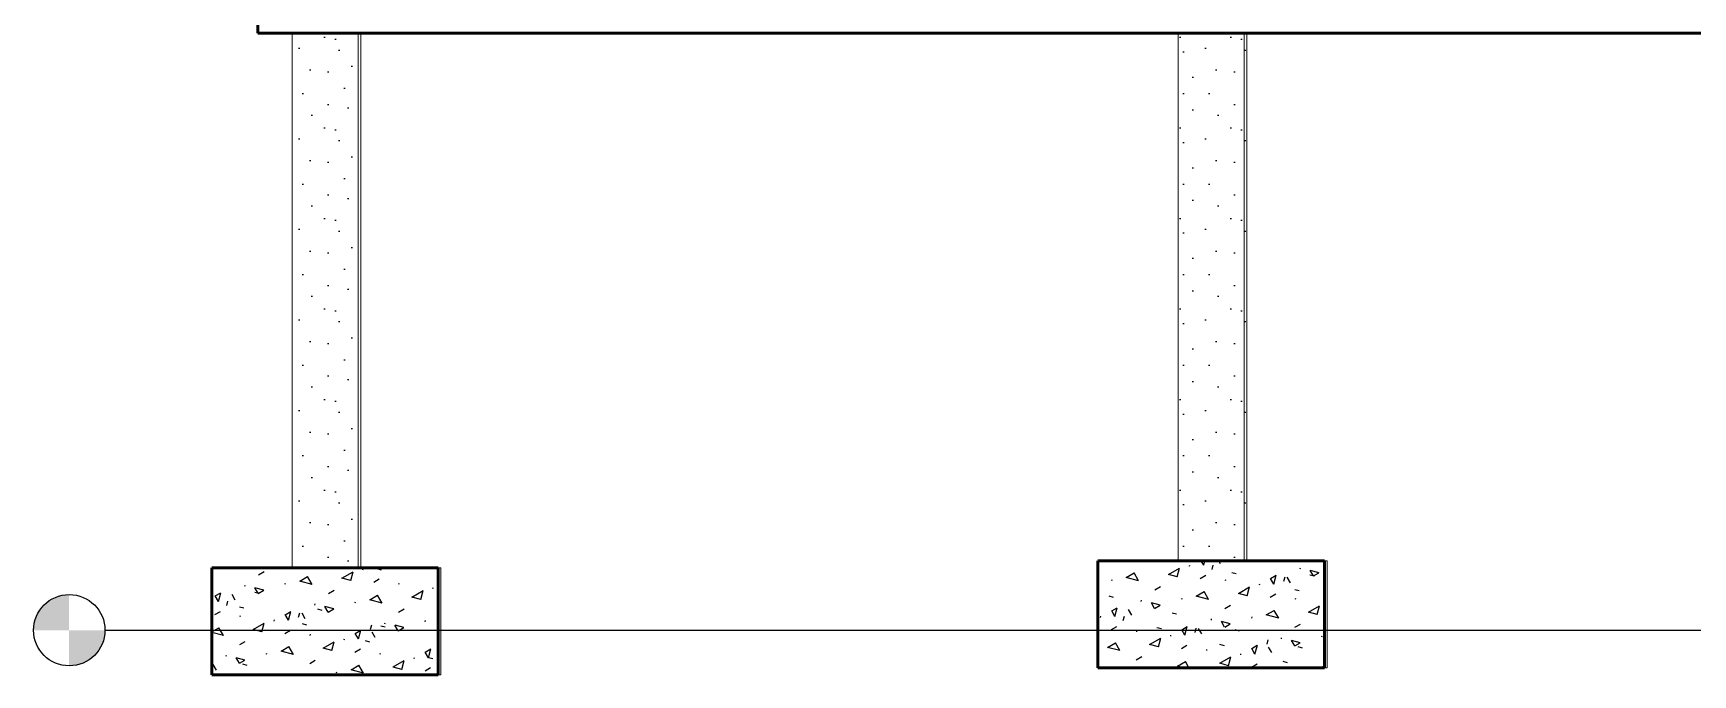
# Model space of a CAD drawing. Header units: millimetres. Extents: x -100 to 224448, y 0 to 22177.
# Drawn here: x 73510 to 82814, y 0 to 3600 of the extents above; entities that cross this region are included whole.
import ezdxf

# ---------------------------------------------------------------- set-up
doc = ezdxf.new("R2010")
doc.units = ezdxf.units.MM
doc.layers.get('0').update_dxf_attribs({"true_color": 0xdfdfdf})
for name, color, linetype, lineweight in [('Background_Concrete_ Reinforced', 7, 'Continuous', 9), ('Boundary_Concrete_ Reinforced', 99, 'Continuous', 50), ('Elevation_Concrete_ Reinforced', 252, 'Continuous', 25)]:
    doc.layers.add(name, color=color, linetype=linetype, lineweight=lineweight)
doc.layers.add('Fill_Concrete_ Reinforced', color=85, linetype='Continuous')
doc.layers.add('Viewport border', color=7, linetype='Continuous')
doc.styles.get("Standard").update_dxf_attribs({"font": 'arial.ttf'})
pattern_1 = [(15, (-5595.9, -5200), (287.368, 497.736), [50.8, -355.6]), (105, (-5595.9, -5200), (-497.736, 287.368), [50.8, -355.6]), (150, (-5546.83, -5186.85), (-392.552, -105.184), [71.842, -502.894]), (15, (-5606, -4966.04), (287.368, 497.736), [50.8, -355.6]), (60, (-5574.9, -4984), (-105.184, 392.552), [35.92, -538.815]), (150, (-5574.9, -4984), (-392.552, -105.184), [35.92, -538.815]), (15, (-5485.1, -4828.46), (287.368, 497.736), [71.842, -334.558]), (60, (-5485.1, -4828.46), (-105.184, 392.552), [50.8, -523.936]), (150, (-5415.7, -4809.87), (-392.552, -105.184), [50.8, -523.936]), (105, (-5352.3, -5029.55), (-497.736, 287.368), [50.8, -355.6]), (60, (-5352.32, -5029.55), (-105.184, 392.552), [35.92, -538.815]), (150, (-5334.36, -4998.44), (-392.552, -105.184), [35.92, -538.815]), (15, (-5573.13, -5088.7), (287.368, 497.736), [25.4, -340.36]), (15, (-5305, -4911.7), (287.368, 497.736), [25.4, -340.36]), (105, (-5440.83, -4895.5), (-497.736, 287.368), [25.4, -340.36]), (150, (-5332.6, -5103.15), (-392.552, -105.184), [35.92, -538.815]), (150, (-5576.65, -4879.3), (-392.552, -105.184), [35.92, -538.815]), (60, (-5446.4, -5021.9), (-105.184, 392.552), [35.92, -538.815]), (105, (-5474.1, -5114.77), (-497.736, 287.368), [6.35, -400.05]), (105, (-5500.1, -4944.24), (-497.736, 287.368), [6.35, -400.05]), (105, (-5334.15, -4827.46), (-497.736, 287.368), [6.35, -400.05]), (105, (-5272.14, -5034.36), (-497.736, 287.368), [6.35, -400.05])]

# ---------------------------------------------------------------- blocks, each defined once
blk = doc.blocks.new('_StoryIndicator')
h = blk.add_hatch(color=256)
h.paths.add_polyline_path([(-198.9, 0.4), (1.1, 0.4), (1.1, 200.4, 0.414214)])
h.paths.add_polyline_path([(201.1, 0.4), (1.1, 0.4), (1.1, -199.6, 0.414214)])
blk.add_line((-200, 0), (-800, 0))
blk.add_circle((-1.1, -0.4), 200)
for tag, p in [('STORYNAME', (346.3, 56.7)), ('STORYELEVATION', (350.5, -171.6))]:
    blk.add_attdef(tag, p, '', height=100)
blk = doc.blocks.new("AA'__section__..%5CMainBuilding.dwg", base_point=(4426.8, -9050, 0))
at = {"layer": 'Elevation_Concrete_ Reinforced'}
h = blk.add_hatch(dxfattribs=at)
h.set_pattern_fill('DOTS2', color=256, scale=20, style=0)
h.paths.add_polyline_path([(5877.9, -5450), (5877.9, -8450), (6247.9, -8450), (6247.9, -5450)])
h = blk.add_hatch(dxfattribs=at)
h.set_pattern_fill('DOTS2', color=256, scale=20, style=0)
h.paths.add_polyline_path([(6247.9, -5450), (6247.9, -8450), (6262.9, -8450), (6262.9, -5450)])
h = blk.add_hatch(dxfattribs=at)
h.set_pattern_fill('DOTS2', color=256, scale=20, style=0)
h.paths.add_polyline_path([(10845.9, -5450), (10845.9, -8410), (11215.9, -8410), (11215.9, -5450)])
h = blk.add_hatch(dxfattribs=at)
h.set_pattern_fill('DOTS2', color=256, scale=20, style=0)
h.paths.add_polyline_path([(11215.9, -5450), (11215.9, -8410), (11230.9, -8410), (11230.9, -5450)])
h = blk.add_hatch(dxfattribs=at)
h.set_pattern_fill('DOTS2', color=256, scale=20, style=0)
h.paths.add_polyline_path([(6697.9, -8450), (6697.9, -9050), (6712.9, -9050), (6712.9, -8450)])
h = blk.add_hatch(dxfattribs=at)
h.set_pattern_fill('DOTS2', color=256, scale=20, style=0)
h.paths.add_polyline_path([(11665.9, -8410), (11665.9, -9010), (11680.9, -9010), (11680.9, -8410)])
at = {"layer": 'Fill_Concrete_ Reinforced', "extrusion": (-3.13728e-19, 1.06547e-32, -1)}
h = blk.add_hatch(dxfattribs=at)
h.set_pattern_fill('CONCRETE1', color=256, scale=20, angle=15, style=0)
h.set_pattern_definition(pattern_1)
h.paths.add_polyline_path([(-6697.9, -9050), (-5427.9, -9050), (-5427.9, -8450), (-6697.9, -8450)])
at = {"layer": 'Fill_Concrete_ Reinforced', "extrusion": (-6.99412e-18, 1.41402e-17, -1)}
h = blk.add_hatch(dxfattribs=at)
h.set_pattern_fill('CONCRETE1', color=256, scale=20, angle=15, style=0)
h.set_pattern_definition(pattern_1)
h.paths.add_polyline_path([(-11665.9, -9010), (-10395.9, -9010), (-10395.9, -8410), (-11665.9, -8410)])
blk.add_line((5427.9, -8800), (41613.9, -8800))
at = {"layer": 'Background_Concrete_ Reinforced', "extrusion": (0, 1, 1.06547e-32)}
for p, q in [((5685.9, -5280), (5685.9, -5450)), ((5877.9, -5450), (6247.9, -5450)), ((5877.9, -5450), (5877.9, -8450)), ((6247.9, -5450), (6247.9, -8450)), ((6247.9, -5450), (6262.9, -5450)), ((6262.9, -5450), (6262.9, -5450)), ((6262.9, -5450), (6262.9, -8450)), ((6262.9, -5450), (6262.9, -8450)), ((10845.9, -5450), (10845.9, -8410)), ((11215.9, -5450), (11215.9, -8410)), ((11230.9, -5450), (11230.9, -8410)), ((11230.9, -5450), (11230.9, -8410)), ((6697.9, -8450), (5427.9, -8450)), ((5427.9, -8450), (5427.9, -9050)), ((6697.9, -9050), (6697.9, -8450)), ((6697.9, -8450), (6712.9, -8450)), ((6712.9, -9050), (6712.9, -8450)), ((6712.9, -9050), (6712.9, -8450)), ((6712.9, -8450), (6712.9, -8450)), ((11665.9, -8410), (10395.9, -8410)), ((10395.9, -8410), (10395.9, -9010)), ((11665.9, -9010), (11665.9, -8410)), ((11665.9, -8410), (11680.9, -8410)), ((11680.9, -8410), (11680.9, -8410)), ((11680.9, -9010), (11680.9, -8410)), ((11680.9, -9010), (11680.9, -8410)), ((10395.9, -9010), (11665.9, -9010)), ((10410.9, -9010), (10410.9, -9010)), ((11680.9, -9010), (10410.9, -9010)), ((11680.9, -9010), (10410.9, -9010)), ((10410.9, -9010), (10410.9, -9010)), ((5427.9, -9050), (6697.9, -9050)), ((5442.9, -9050), (5442.9, -9050)), ((5442.9, -9050), (5442.9, -9050)), ((6712.9, -9050), (5442.9, -9050)), ((6712.9, -9050), (5442.9, -9050))]:
    blk.add_line(p, q, dxfattribs=at)
at = {"layer": 'Boundary_Concrete_ Reinforced', "extrusion": (0, 1, 1.06547e-32)}
for p, q in [((5685.9, -5450), (5685.9, -5280)), ((26105.9, -5450), (5685.9, -5450)), ((5427.9, -9050), (5427.9, -8450)), ((5427.9, -8450), (6697.9, -8450)), ((6697.9, -8450), (6697.9, -9050)), ((10395.9, -9010), (10395.9, -8410)), ((10395.9, -8410), (11665.9, -8410)), ((11665.9, -8410), (11665.9, -9010)), ((11665.9, -9010), (10395.9, -9010)), ((6697.9, -9050), (5427.9, -9050))]:
    blk.add_line(p, q, dxfattribs=at)
at = {"rotation": 180}
blk.add_blockref('_StoryIndicator', (4627.9, -8800), dxfattribs=at)

msp = doc.modelspace()

# ---------------------------------------------------------------- block references
at = {"layer": 'Viewport border'}
msp.add_blockref("AA'__section__..%5CMainBuilding.dwg", (73509.6, 0), dxfattribs=at)

doc.saveas('drawing.dxf')
